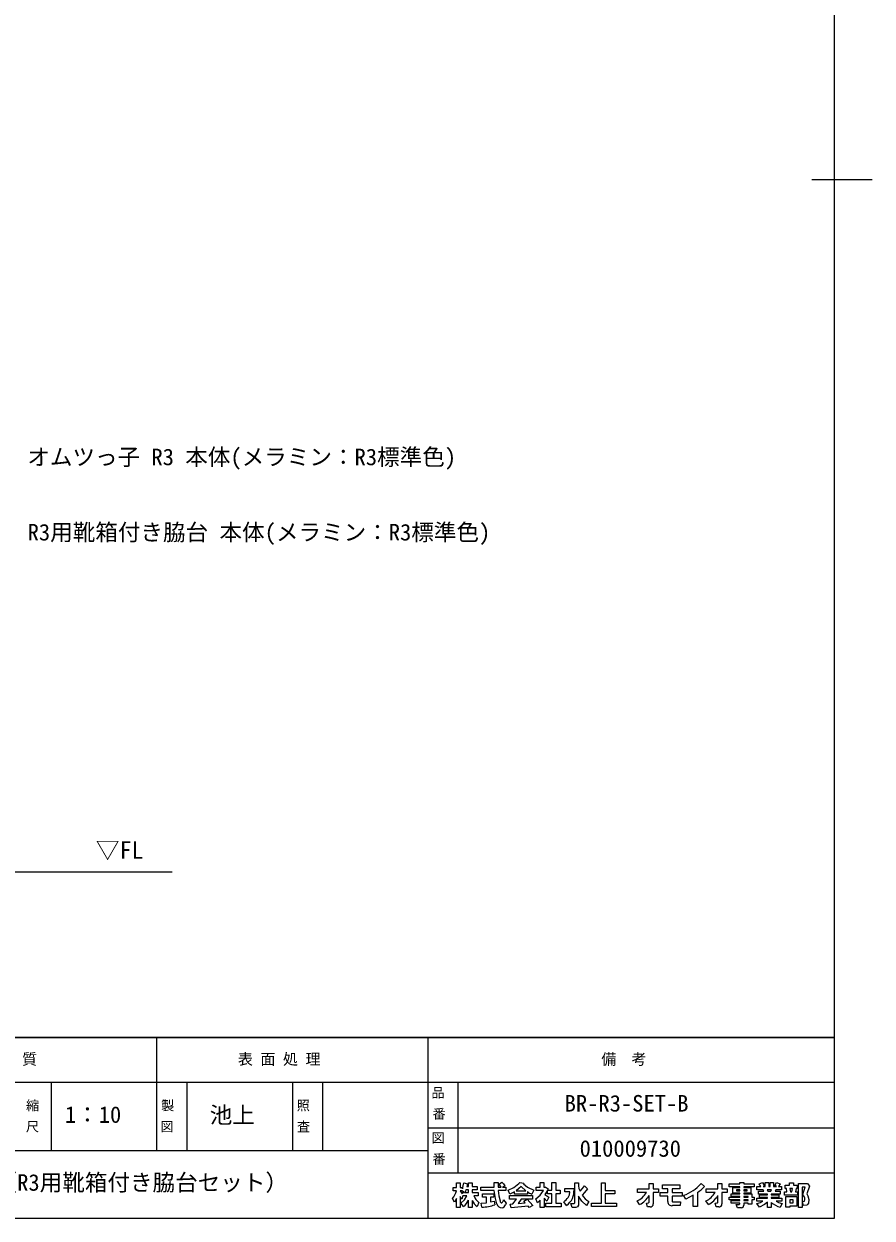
# Model space of a CAD drawing. Units: millimetres, scale not verified. Extents: x -203 to 203, y -143 to 143.
# Drawn here: x 90.3 to 203, y -138 to 20.7 of the extents above; entities that cross this region are included whole.
import ezdxf
from ezdxf.enums import TextEntityAlignment as Align

# ---------------------------------------------------------------- set-up
doc = ezdxf.new("R2010")
doc.units = ezdxf.units.MM
doc.header["$LTSCALE"] = 0.25
for name, color, linetype, lineweight in [('0-1_WAKU_INVISIBLE', 7, 'Continuous', 18), ('0-2_DIMENSION_LINES$02_DIMENSI', 7, 'Continuous', 25), ('0-4_DIMENSION_LINES$03_LINES', 7, 'Continuous', 25), ('0-7_図面_FORMAT$03_TEXT', 7, 'Continuous', 25), ('0-8_図面_FORMAT$01_WAKU$OUT_LINE', 6, 'Continuous', 18), ('0-9_図面_FORMAT$01_WAKU$SUB_LINE', 7, 'Continuous', 25), ('0-A_図面_FORMAT$02_LOGO$01_MZ_LO', 7, 'Continuous', 25)]:
    doc.layers.add(name, color=color, linetype=linetype, lineweight=lineweight)
doc.styles.add('ＭＳ ゴシック', font='')
doc.styles.get('ＭＳ ゴシック').set_extended_font_data('MS Gothic')

# ---------------------------------------------------------------- blocks, each defined once
blk = doc.blocks.new('X48')
at = {"layer": '0-7_図面_FORMAT$03_TEXT', "style": 'ＭＳ ゴシック'}
for s, p in [('縮', (300.6019, 24.4428)), ('尺', (300.5844, 21.6315))]:
    blk.add_text(s, height=1.283, dxfattribs=at).set_placement(p, align=Align.BOTTOM_LEFT)
blk = doc.blocks.new('X49')
at = {"layer": '0-7_図面_FORMAT$03_TEXT', "style": 'ＭＳ ゴシック'}
for s, p in [('製', (318.5494, 24.4428)), ('図', (318.4514, 21.6315))]:
    blk.add_text(s, height=1.283, dxfattribs=at).set_placement(p, align=Align.BOTTOM_LEFT)
blk = doc.blocks.new('X50')
at = {"layer": '0-7_図面_FORMAT$03_TEXT', "style": 'ＭＳ ゴシック'}
for s, p in [('照', (336.5582, 24.4428)), ('査', (336.5932, 21.6315))]:
    blk.add_text(s, height=1.283, dxfattribs=at).set_placement(p, align=Align.BOTTOM_LEFT)
blk = doc.blocks.new('X51')
at = {"layer": '0-7_図面_FORMAT$03_TEXT', "style": 'ＭＳ ゴシック'}
for s, p in [('品', (354.4579, 26.1412)), ('番', (354.5997, 23.3299))]:
    blk.add_text(s, height=1.283, dxfattribs=at).set_placement(p, align=Align.BOTTOM_LEFT)
blk = doc.blocks.new('X52')
at = {"layer": '0-7_図面_FORMAT$03_TEXT', "style": 'ＭＳ ゴシック'}
for s, p in [('図', (354.4667, 20.1412)), ('番', (354.5997, 17.3299))]:
    blk.add_text(s, height=1.283, dxfattribs=at).set_placement(p, align=Align.BOTTOM_LEFT)

msp = doc.modelspace()

# ---------------------------------------------------------------- linework, layer by layer
at = {"layer": '0-1_WAKU_INVISIBLE'}
msp.add_line((-198, -114), (198, -114), dxfattribs=at)
msp.add_lwpolyline([(-198, -138), (198, -138), (198, 138), (-198, 138)], close=True, dxfattribs=at)
at = {"layer": '0-4_DIMENSION_LINES$03_LINES'}
msp.add_line((-173.725, -92), (110, -92), dxfattribs=at)
at = {"layer": '0-8_図面_FORMAT$01_WAKU$OUT_LINE'}
for p, q in [((195, 0), (203, 0)), ((198, -114), (-198, -114)), ((198, -120), (-78, -120))]:
    msp.add_line(p, q, dxfattribs=at)
msp.add_lwpolyline([(-198, -138), (198, -138), (198, 138), (-198, 138)], close=True, dxfattribs=at)
at = {"layer": '0-9_図面_FORMAT$01_WAKU$SUB_LINE'}
for p, q in [((108, -129), (108, -114)), ((144, -114), (144, -138)), ((94, -129), (94, -120)), ((112, -129), (112, -120)), ((126, -120), (126, -129)), ((130, -120), (130, -129)), ((148, -132), (148, -120)), ((144, -126), (198, -126)), ((12, -129), (144, -129)), ((144, -132), (198, -132))]:
    msp.add_line(p, q, dxfattribs=at)
at = {"layer": '0-A_図面_FORMAT$02_LOGO$01_MZ_LO'}
for p, q in [((180.2859, -133.4222), (180.7452, -133.7955)), ((150.7596, -135.9055), (150.5156, -136.4653)), ((162.4007, -136.3074), (162.0275, -135.8194)), ((162.616, -135.2452), (162.7883, -134.9007)), ((172.1184, -136.1926), (171.8026, -135.7189)), ((173.3959, -135.8194), (173.3959, -135.0156)), ((181.2476, -136.1926), (180.9318, -135.7189)), ((182.5251, -135.8194), (182.5251, -135.0156))]:
    msp.add_line(p, q, dxfattribs=at)
for points in [[(153.1567, -136.0921), (152.9557, -135.3744), (152.8122, -134.3409), (151.0323, -134.3409), (151.0323, -133.8816), (152.7978, -133.8816), (152.7978, -133.2787), (153.3289, -133.2787), (153.3289, -133.8816), (153.7452, -133.8816), (153.4438, -133.4797), (153.8313, -133.2213)], [(153.8313, -133.2213), (154.0323, -133.4366), (154.2045, -133.695), (153.9175, -133.8816), (154.3337, -133.8816), (154.3337, -134.3409), (153.3433, -134.3409), (153.4151, -135.0586), (153.573, -135.7189)], [(155.4103, -133.939), (156.0562, -133.4079), (156.1854, -133.25), (156.7452, -133.3648), (156.6878, -133.4366), (157.2045, -133.8816), (158.0514, -134.2835), (157.7931, -134.8002)], [(185.4246, -133.451), (185.4246, -133.25), (185.9414, -133.25), (185.9414, -133.451), (187.3337, -133.451), (187.3337, -133.8529), (185.9414, -133.8529), (185.9414, -133.939), (186.8888, -133.939), (186.8888, -134.6854), (185.9414, -134.6854), (185.9414, -134.7572), (187.0323, -134.7572), (187.0323, -135.2022), (187.3481, -135.2022), (187.3481, -135.5754), (187.0323, -135.5754), (187.0323, -136.1352), (186.5156, -136.1352), (186.5156, -136.006), (185.9414, -136.006), (185.9414, -136.2931)], [(188.1663, -135.9199), (188.4677, -135.7476), (187.6926, -135.7476), (187.6926, -135.3313), (189.0993, -135.3313), (189.0993, -135.2452), (188.0514, -135.2452), (188.0514, -134.9007), (189.0993, -134.9007), (189.0993, -134.8002), (187.9222, -134.8002), (187.9222, -134.3983), (188.5969, -134.3983), (188.5251, -134.2261), (187.6782, -134.2261), (187.6782, -133.7811), (188.2237, -133.7811), (188.0084, -133.4653), (188.4246, -133.2787), (188.7117, -133.695), (188.5395, -133.7811), (188.7978, -133.7811), (188.7978, -133.2644), (189.2715, -133.2644), (189.2715, -133.7811), (189.4438, -133.7811), (189.4438, -133.2644), (189.9031, -133.2644), (189.9031, -133.7811), (190.305, -133.7811), (190.061, -133.6806), (190.3194, -133.2644), (190.7787, -133.451), (190.5634, -133.7811), (190.9797, -133.7811), (190.9797, -134.2261), (190.2045, -134.2261), (190.1184, -134.3983), (190.7787, -134.3983), (190.7787, -134.8002)], [(147.7739, -134.3696), (147.3289, -134.3696), (147.3289, -133.9246), (147.7883, -133.9246), (147.7883, -133.3074), (148.2763, -133.3074), (148.2763, -133.9246), (148.5778, -133.9246)], [(148.5778, -133.9246), (148.5778, -134.1112), (148.7787, -133.3218), (149.2524, -133.451), (149.1806, -133.7955), (149.3959, -133.7955), (149.3959, -133.3218), (149.8696, -133.3218), (149.8696, -133.7955), (150.5299, -133.7955), (150.5299, -134.2548), (149.8696, -134.2548), (149.8696, -134.5993), (150.6734, -134.5993), (150.6734, -135.0586), (150.0706, -135.0586)], [(151.1758, -136.5658), (151.0754, -136.0347), (151.7931, -135.9486), (151.7931, -135.2165), (151.2333, -135.2165), (151.2333, -134.7715), (152.7691, -134.7715), (152.7691, -135.2165), (152.2955, -135.2165)], [(157.2045, -134.4844), (157.2045, -134.8146), (155.4964, -134.8146), (155.4964, -134.5132), (154.8792, -134.8002), (154.6495, -134.2978), (155.4103, -133.939)], [(162.7883, -134.9007), (162.86, -134.5275), (162.1711, -134.5275), (162.1711, -134.0682), (163.4055, -134.0682), (163.4055, -134.2404)], [(163.4916, -135.9199), (163.4916, -133.3218), (163.9797, -133.3218), (163.9797, -133.695), (164.0514, -134.0538), (164.2093, -134.427), (164.5108, -134.0825), (164.7835, -133.7237), (165.2141, -134.0969), (164.7835, -134.5993), (164.4821, -134.9294)], [(173.0227, -134.6136), (171.817, -134.6136), (171.817, -134.1256), (173.3959, -134.1256), (173.3959, -133.4222), (173.927, -133.4222), (173.927, -134.1256), (174.6017, -134.1256), (174.6017, -134.6136), (173.927, -134.6136), (173.927, -136.1208)], [(174.8457, -135.1017), (174.8457, -134.5849), (175.8648, -134.5849), (175.8648, -134.0969), (175.1615, -134.0969), (175.1615, -133.5945), (177.4581, -133.5945), (177.4581, -134.0969), (176.439, -134.0969), (176.439, -134.5849), (177.7596, -134.5849), (177.7596, -135.1017), (176.439, -135.1017), (176.439, -135.6902)], [(179.7835, -134.6136), (179.7835, -136.4653), (179.2237, -136.4653), (179.2237, -134.9581), (178.262, -135.4749), (177.9605, -134.9725)], [(182.1519, -134.6136), (180.9462, -134.6136), (180.9462, -134.1256), (182.5251, -134.1256), (182.5251, -133.4222), (183.0562, -133.4222), (183.0562, -134.1256), (183.7309, -134.1256), (183.7309, -134.6136), (183.0562, -134.6136), (183.0562, -136.1208)], [(185.4246, -136.0634), (185.4246, -136.006), (184.2763, -136.006), (184.2763, -135.6471), (185.4246, -135.6471), (185.4246, -135.561), (184.0179, -135.561), (184.0179, -135.2022), (185.4246, -135.2022), (185.4246, -135.116), (184.2763, -135.116), (184.2763, -134.7572), (185.4246, -134.7572), (185.4246, -134.6854), (184.4773, -134.6854), (184.4773, -133.939), (185.4246, -133.939), (185.4246, -133.8529), (184.0179, -133.8529), (184.0179, -133.451), (185.4246, -133.451)], [(190.7787, -134.8002), (189.6017, -134.8002), (189.6017, -134.9007), (190.6208, -134.9007), (190.6208, -135.2452), (189.6017, -135.2452), (189.6017, -135.3313), (191.0084, -135.3313), (191.0084, -135.7476), (190.2333, -135.7476), (190.5778, -135.9342), (191.0371, -136.0778), (190.7787, -136.5514)], [(193.7931, -134.8146), (194.1089, -133.8959), (193.7069, -133.8959), (193.7069, -136.6089), (193.2045, -136.6089), (193.2045, -133.4079), (194.4246, -133.4079), (194.6974, -133.7524), (194.3385, -134.7715), (194.4821, -135.0443), (194.6112, -135.5179), (194.5682, -135.9916), (194.4677, -136.1639), (194.3098, -136.2787)], [(148.7213, -136.4366), (148.3624, -136.006), (148.8361, -135.561), (149.1806, -135.0586), (148.6352, -135.0586), (148.4773, -135.4749), (148.2763, -135.1304), (148.2763, -136.6089), (147.7883, -136.6089), (147.7883, -135.3888), (147.5443, -135.8624), (147.2715, -135.3888)], [(149.8696, -135.6471), (149.8696, -136.6089), (149.3959, -136.6089), (149.3959, -135.6184)], [(152.2955, -135.2165), (152.2955, -135.8481), (152.7978, -135.7333), (152.884, -136.2356)], [(154.0467, -135.5754), (154.3768, -136.0347), (154.2907, -136.2213)], [(165.3864, -135.805), (165.0562, -136.3074), (164.439, -135.762), (163.9797, -135.0873), (163.9797, -136.2787), (163.8792, -136.5084), (163.6352, -136.6089), (163.1471, -136.6089), (162.9892, -136.0634), (163.3481, -136.0634)], [(173.4964, -136.4797), (173.1663, -136.4797), (173.0227, -135.9916), (173.2524, -135.9773)], [(175.8648, -135.805), (175.8648, -135.1017), (174.8457, -135.1017)], [(176.5538, -135.8337), (177.5299, -135.8337), (177.5012, -136.3361), (176.4821, -136.3361)], [(182.6256, -136.4797), (182.2955, -136.4797), (182.1519, -135.9916), (182.3816, -135.9773)], [(185.6543, -136.6232), (185.1089, -136.6232), (184.9366, -136.1926), (185.2955, -136.1926)], [(189.6017, -135.9055), (189.6017, -136.6089), (189.0993, -136.6089), (189.0993, -135.8768), (188.6974, -136.2069), (188.0371, -136.5371), (187.6782, -136.0778), (188.1663, -135.9199)], [(194.3098, -136.2787), (193.9079, -136.3361), (193.7356, -135.805), (194.0084, -135.7476), (194.0801, -135.5179)]]:
    msp.add_lwpolyline(points, dxfattribs=at)
for points in [[(158.8983, -134.9294), (159.3289, -134.3122), (158.3816, -134.3122), (158.3816, -133.8672), (158.8983, -133.8672), (158.8983, -133.2644), (159.3864, -133.2644), (159.3864, -133.8672), (159.5586, -133.8672), (159.573, -133.8385), (159.9605, -134.1112), (159.8026, -134.4414), (159.5443, -134.8433), (160.0467, -135.2309), (159.8026, -135.7333), (159.4151, -135.36), (159.4151, -136.6089), (158.8983, -136.6089), (158.8983, -135.6184), (158.5395, -135.9486), (158.3242, -135.4462)], [(159.6591, -136.0347), (160.4629, -136.0347), (160.4629, -134.7715), (159.8888, -134.7715), (159.8888, -134.2978), (160.4629, -134.2978), (160.4629, -133.2787), (160.9653, -133.2787), (160.9653, -134.2978), (161.5682, -134.2978), (161.5682, -134.7715), (160.9653, -134.7715), (160.9653, -136.0347), (161.7117, -136.0347), (161.7117, -136.494), (159.6591, -136.494)], [(165.7309, -135.9916), (167.0658, -135.9916), (167.0658, -133.2931), (167.5538, -133.2931), (167.5538, -134.3122), (168.8026, -134.3122), (168.8026, -134.7859), (167.5538, -134.7859), (167.5538, -135.9916), (169.0323, -135.9916), (169.0323, -136.4653), (165.7309, -136.4653)], [(148.2907, -134.3696), (148.5347, -134.7715), (148.5347, -134.5993), (148.8648, -134.5993), (148.506, -134.3696)], [(149.0514, -134.2548), (148.9222, -134.5993), (149.3959, -134.5993), (149.3959, -134.2548)], [(156.0849, -134.0825), (155.7261, -134.3553), (157.0036, -134.3553), (156.372, -133.8098)], [(184.9797, -134.3553), (185.4246, -134.3553), (185.4246, -134.2404), (184.9797, -134.2404)], [(185.9414, -134.3553), (186.3864, -134.3553), (186.3864, -134.2404), (185.9414, -134.2404)], [(189.5586, -134.3983), (189.6447, -134.2261), (189.0706, -134.2261), (189.1423, -134.3983)], [(191.3816, -134.9438), (191.3816, -134.5132), (191.683, -134.5132), (191.6112, -134.0825), (191.4533, -134.0825), (191.4533, -133.6232), (192.0275, -133.6232), (192.0275, -133.3218), (192.5443, -133.3218), (192.5443, -133.6232), (193.0467, -133.6232), (193.0467, -134.0825), (192.9318, -134.0825), (192.8313, -134.5132), (193.1041, -134.5132), (193.1041, -134.9438)], [(192.1567, -134.5132), (192.3577, -134.5132), (192.4438, -134.0825), (192.0849, -134.0825)], [(157.4486, -136.6089), (157.305, -136.3935), (155.0371, -136.6232), (154.9366, -136.1352), (155.2811, -136.1208), (155.7404, -135.4749), (154.8218, -135.4749), (154.8218, -135.0156), (157.8792, -135.0156), (157.8792, -135.4749), (156.4007, -135.4749), (155.9701, -136.0778), (156.9318, -135.9629), (156.7452, -135.7333), (157.1902, -135.5036), (157.9079, -136.3361)], [(185.9414, -135.2022), (186.5156, -135.2022), (186.5156, -135.116), (185.9414, -135.116)], [(185.9414, -135.6471), (186.5156, -135.6471), (186.5156, -135.561), (185.9414, -135.561)], [(191.5538, -135.116), (193.0179, -135.116), (193.0179, -136.4079), (192.0706, -136.4079), (192.0706, -136.5658), (191.5538, -136.5658)], [(192.0706, -135.9486), (192.5012, -135.9486), (192.5012, -135.5754), (192.0706, -135.5754)]]:
    msp.add_lwpolyline(points, close=True, dxfattribs=at)
for centre, radius, start, end in [((144.4446, -133.3618), 3.4785, 324.35891, 343.15839), ((158.2267, -133.2857), 1.5754, 229.54445, 254.02084), ((160.6024, -134.2956), 2.8036, 337.36999, 1.12808), ((170.3588, -132.899), 3.1681, 297.11328, 327.23247), ((176.0615, -129.6048), 5.6937, 289.48314, 317.897), ((177.2061, -130.6098), 4.7617, 302.77029, 318.00841), ((179.488, -132.899), 3.1681, 297.11328, 327.23247), ((192.7486, -135.6512), 1.3382, 5.71371, 38.69325), ((147.019, -134.3457), 2.6962, 309.15084, 331.83381), ((152.4349, -134.286), 2.904, 207.95061, 228.62972), ((152.4038, -133.8641), 2.6212, 207.11051, 231.15028), ((150.4236, -128.0901), 8.509, 275.07152, 286.80666), ((153.8416, -135.9531), 0.6989, 191.47569, 270.33659), ((153.8075, -135.7417), 0.2357, 174.45627, 268.81081), ((153.4398, -135.482), 0.614, 306.22174, 351.2508), ((153.6488, -136.0033), 0.6778, 286.88243, 341.23919), ((160.9254, -134.101), 2.0414, 302.67489, 325.91047), ((161.2754, -134.5547), 2.0828, 302.70211, 336.82517), ((163.3763, -135.9481), 0.1187, 256.23216, 13.76784), ((166.5564, -133.6918), 2.4155, 210.82123, 241.02686), ((170.3628, -133.0053), 3.6388, 298.84682, 326.46492), ((173.2576, -135.8378), 0.1395, 267.84921, 7.60341), ((173.577, -136.1386), 0.3505, 256.7042, 2.90694), ((176.3707, -135.8413), 0.5072, 175.89496, 282.68335), ((176.5516, -135.7178), 0.116, 166.24364, 271.07598), ((179.492, -133.0053), 3.6388, 298.84682, 326.46492), ((182.3868, -135.8378), 0.1395, 267.84921, 7.60341), ((182.7062, -136.1386), 0.3505, 256.7042, 2.90694), ((185.3239, -136.0918), 0.1047, 254.22805, 15.77195), ((185.6679, -136.3451), 0.2784, 267.20372, 10.77811), ((191.6024, -133.6552), 3.0111, 228.36066, 254.1251)]:
    msp.add_arc(centre, radius, start, end, dxfattribs=at)

# ---------------------------------------------------------------- block references
at = {"layer": '0-7_図面_FORMAT$03_TEXT'}
for name in ['X51', 'X48', 'X49', 'X50', 'X52']:
    msp.add_blockref(name, (-210, -148.5), dxfattribs=at)

# ---------------------------------------------------------------- texts
at = {"layer": '0-2_DIMENSION_LINES$02_DIMENSI', "style": 'ＭＳ ゴシック'}
for s, height, p in [('オムツっ子 R3 本体(メラミン：R3標準色)', 2.199, (90.772, -38.6134)), ('R3用靴箱付き脇台 本体(メラミン：R3標準色)', 2.199, (90.817, -48.6134)), ('▽FL', 2.328, (99.8564, -90.9446))]:
    msp.add_text(s, height=height, dxfattribs=at).set_placement(p, align=Align.BOTTOM_LEFT)
at = {"layer": '0-7_図面_FORMAT$03_TEXT', "style": 'ＭＳ ゴシック'}
for s, height, p in [('材\u3000質', 1.466, (86.077, -118.0466)), ('表 面 処 理', 1.466, (118.743, -118.0466)), ('備\u3000考', 1.466, (167.0246, -118.0466)), ('BR-R3-SET-B', 2.199, (162.1566, -124.5023)), ('1：10', 2.199, (95.7668, -126.0023)), ('池上', 2.199, (115.0097, -126.0459)), ('010009730', 2.199, (164.1441, -130.5023)), ('オムツっ子 R3（R3用靴箱付き脇台セット）', 2.199, (66.9416, -135.0198))]:
    msp.add_text(s, height=height, dxfattribs=at).set_placement(p, align=Align.BOTTOM_LEFT)

doc.saveas('drawing.dxf')
